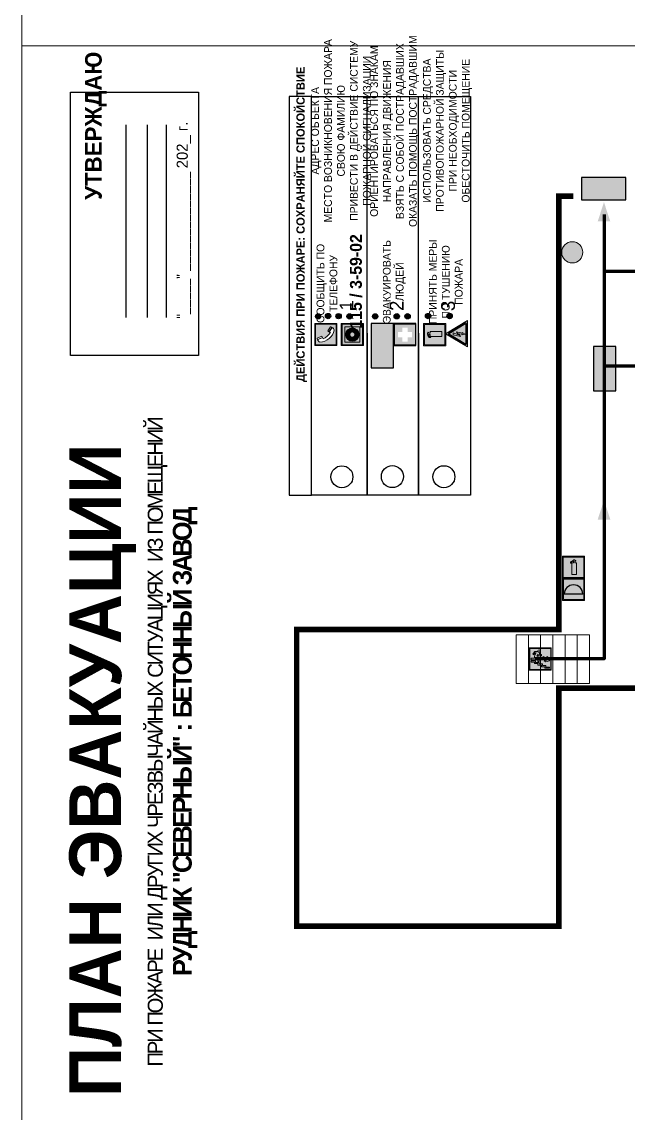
# Model space of a CAD drawing. Header units: millimetres. Extents: x 13114 to 67229, y 22859 to 38520.
# Drawn here: x 21963.4 to 22182.2, y 35564.6 to 35958.3 of the extents above; entities that cross this region are included whole.
import ezdxf

# ---------------------------------------------------------------- set-up
doc = ezdxf.new("R2010")
doc.units = ezdxf.units.MM
doc.layers.add('План_Штампы', color=7, linetype='Continuous')
doc.styles.add('обычный', font='arial.ttf')

# ---------------------------------------------------------------- blocks, each defined once
blk = doc.blocks.new('A$C7B4425F7')
at = {"true_color": 0xffffff}
blk.add_hatch(color=7, dxfattribs=at).paths.add_polyline_path([(0, 0), (-16, 0), (-16, -8), (0, -8)])
h = blk.add_hatch(color=126)
h.paths.add_polyline_path([(-0.2, -0.2), (-15.8, -0.2), (-15.8, -7.8), (-0.2, -7.8)])
h.paths.add_polyline_path([(-11.76, -2.03), (-11.76, -3.66), (-11.17, -3.66, -0.568275), (-11.17, -6.18), (-12.58, -6.18), (-12.58, -2.03)], flags=16)
h.paths.add_polyline_path([(-13.33, -4.12, -0.495768), (-13.59, -6.18), (-15.03, -6.18), (-15.03, -2.03), (-13.59, -2.03, -0.487973)], flags=16)
h.paths.add_polyline_path([(-10.25, -2.03), (-9.48, -2.03), (-9.48, -6.18), (-10.25, -6.18)], flags=16)
h.paths.add_polyline_path([(-13.84, -3.69), (-14.24, -3.69), (-14.24, -3.03), (-13.9, -3.03, -0.692621)], flags=0)
h.paths.add_polyline_path([(-9.15, -2.03), (-8.4, -2.03), (-8.04, -3.07), (-7.68, -2.03), (-6.93, -2.03), (-7.64, -4.1), (-6.93, -6.18), (-7.68, -6.18), (-8.04, -5.14), (-8.4, -6.18), (-9.15, -6.18), (-8.44, -4.1)], flags=16)
h.paths.add_polyline_path([(-11.76, -4.46), (-11.42, -4.46, -0.692621), (-11.36, -5.12), (-11.76, -5.12)], flags=0)
h.paths.add_polyline_path([(-13.9, -5.2), (-14.24, -5.2), (-14.24, -4.55), (-13.84, -4.55, -0.708038)], flags=0)
edge = h.paths.add_edge_path(flags=16)
edge.add_ellipse((-5.51, -4.08), major_axis=(0, 2.05), ratio=0.586184, start_angle=0, end_angle=360)
edge = h.paths.add_edge_path(flags=0)
edge.add_ellipse((-5.51, -4.08), major_axis=(0, 1.14), ratio=0.454828, start_angle=0, end_angle=360)
h.paths.add_polyline_path([(-4.13, -4.96, 0.377264), (-3.48, -4.52, 0.0555), (-3.16, -2.03), (-1.66, -2.03), (-1.66, -4.96), (-0.96, -4.96), (-0.96, -7.01), (-1.75, -7.01), (-1.75, -6.18), (-3.3, -6.18), (-3.3, -7.02), (-4.13, -7.02)], flags=16)
h.paths.add_polyline_path([(-2.73, -2.91), (-2.28, -2.91), (-2.28, -4.96), (-3.05, -4.96, 0.079136)], flags=0)
at = {"color": 126}
blk.add_lwpolyline([(-16, -8), (0, -8), (0, 0), (-16, 0)], close=True, dxfattribs=at)
blk = doc.blocks.new('вниз')
at = {"lineweight": 0, "true_color": 0xffffff}
h = blk.add_hatch(color=7, dxfattribs=at)
h.dxf.hatch_style = 1
h.paths.add_polyline_path([(40994.51, -4472.22), (40986.51, -4472.22), (40986.51, -4480.22), (40994.51, -4480.22)])
h.paths.add_polyline_path([(40994.31, -4472.42), (40994.31, -4480.01), (40986.71, -4480.01), (40986.71, -4472.42)], flags=16)
h.paths.add_polyline_path([(40988.43, -4473.53), (40989.43, -4473.53), (40990.19, -4473.96), (40990.19, -4474.6), (40991, -4474.6), (40991, -4475.06), (40989.73, -4475.06), (40989.73, -4474.46), (40989.3, -4475.18), (40990.17, -4475.7), (40990.17, -4477.11), (40989.63, -4477.11), (40989.63, -4476.01), (40988.94, -4475.59), (40988.94, -4476.46), (40988.94, -4476.46), (40987.47, -4476.46), (40987.26, -4476.46), (40987.26, -4475.92), (40988.4, -4475.92), (40988.4, -4475.2), (40989.1, -4473.99), (40988.66, -4473.99), (40988.24, -4474.7), (40987.86, -4474.47), (40988.41, -4473.56)], flags=0)
h.paths.add_polyline_path([(40990.55, -4473.29, -1), (40989.69, -4473.29, -1)], flags=0)
h.paths.add_polyline_path([(40988.85, -4476.89), (40988.85, -4477.43), (40990.1, -4477.43), (40990.1, -4477.99), (40991.34, -4477.99), (40991.34, -4478.54), (40992.59, -4478.54), (40992.59, -4479.09), (40993.83, -4479.09), (40993.83, -4479.52), (40992.17, -4479.52), (40992.17, -4478.97), (40990.91, -4478.97), (40990.91, -4478.41), (40989.68, -4478.41), (40989.68, -4477.86), (40988.43, -4477.86), (40988.43, -4477.31), (40987.6, -4477.31), (40987.18, -4477.31), (40987.18, -4476.89)], flags=0)
h.paths.add_polyline_path([(40991.61, -4475.33), (40993.12, -4476.2), (40992.9, -4475.27), (40993.48, -4475.6), (40993.83, -4476.88), (40992.56, -4477.22), (40991.97, -4476.88), (40992.9, -4476.61), (40991.38, -4475.74), (40991.58, -4475.39)], flags=0)
h.paths.add_polyline_path([(40990.19, -4473.96), (40989.43, -4473.53), (40988.43, -4473.53), (40988.41, -4473.56), (40987.86, -4474.47), (40988.24, -4474.7), (40988.66, -4473.99), (40989.1, -4473.99), (40988.4, -4475.2), (40988.4, -4475.92), (40987.26, -4475.92), (40987.26, -4476.46), (40987.47, -4476.46), (40988.94, -4476.46), (40988.94, -4476.27), (40988.94, -4475.59), (40989.63, -4476.01), (40989.63, -4477.11), (40990.17, -4477.11), (40990.17, -4475.7), (40989.3, -4475.18), (40989.73, -4474.46), (40989.73, -4475.06), (40991, -4475.06), (40991, -4474.6), (40990.19, -4474.6)], flags=0)
h.paths.add_polyline_path([(40990.55, -4473.29, 1), (40989.69, -4473.29, 1)], flags=0)
h.paths.add_polyline_path([(40991.61, -4475.33), (40991.58, -4475.39), (40991.38, -4475.74), (40992.9, -4476.61), (40991.97, -4476.88), (40992.56, -4477.22), (40993.83, -4476.88), (40993.48, -4475.6), (40992.9, -4475.27), (40993.12, -4476.2)], flags=0)
h.paths.add_polyline_path([(40990.1, -4477.43), (40988.85, -4477.43), (40988.85, -4476.89), (40987.18, -4476.89), (40987.18, -4477.31), (40987.6, -4477.31), (40988.43, -4477.31), (40988.43, -4477.86), (40989.68, -4477.86), (40989.68, -4478.41), (40990.91, -4478.41), (40990.91, -4478.97), (40992.17, -4478.97), (40992.17, -4479.52), (40993.83, -4479.52), (40993.83, -4479.09), (40992.59, -4479.09), (40992.59, -4478.54), (40991.34, -4478.54), (40991.34, -4477.99), (40990.1, -4477.99)], flags=0)
at = {"lineweight": 0}
h = blk.add_hatch(color=126, dxfattribs=at)
h.dxf.hatch_style = 1
h.paths.add_polyline_path([(40994.31, -4472.42), (40986.71, -4472.42), (40986.71, -4480.01), (40994.31, -4480.01)])
h.paths.add_polyline_path([(40988.43, -4473.53), (40989.43, -4473.53), (40990.19, -4473.96), (40990.19, -4474.6), (40991, -4474.6), (40991, -4475.06), (40989.73, -4475.06), (40989.73, -4474.46), (40989.3, -4475.18), (40990.17, -4475.7), (40990.17, -4477.11), (40989.63, -4477.11), (40989.63, -4476.01), (40988.94, -4475.59), (40988.94, -4476.46), (40988.94, -4476.46), (40987.47, -4476.46), (40987.26, -4476.46), (40987.26, -4475.92), (40988.4, -4475.92), (40988.4, -4475.2), (40989.1, -4473.99), (40988.66, -4473.99), (40988.24, -4474.7), (40987.86, -4474.47), (40988.41, -4473.56)], flags=16)
h.paths.add_polyline_path([(40990.55, -4473.29, -1), (40989.69, -4473.29, -1)], flags=16)
h.paths.add_polyline_path([(40988.85, -4476.89), (40988.85, -4477.43), (40990.1, -4477.43), (40990.1, -4477.99), (40991.34, -4477.99), (40991.34, -4478.54), (40992.59, -4478.54), (40992.59, -4479.09), (40993.83, -4479.09), (40993.83, -4479.52), (40992.17, -4479.52), (40992.17, -4478.97), (40990.91, -4478.97), (40990.91, -4478.41), (40989.68, -4478.41), (40989.68, -4477.86), (40988.43, -4477.86), (40988.43, -4477.31), (40987.6, -4477.31), (40987.18, -4477.31), (40987.18, -4476.89)], flags=16)
h.paths.add_polyline_path([(40991.61, -4475.33), (40993.12, -4476.2), (40992.9, -4475.27), (40993.48, -4475.6), (40993.83, -4476.88), (40992.56, -4477.22), (40991.97, -4476.88), (40992.9, -4476.61), (40991.38, -4475.74), (40991.58, -4475.39)], flags=16)
at = {"lineweight": 0, "true_color": 0xffffff}
h = blk.add_hatch(color=7, dxfattribs=at)
h.dxf.hatch_style = 1
h.paths.add_polyline_path([(40989.73, -4474.46), (40989.73, -4475.06), (40991, -4475.06), (40991, -4474.6), (40990.19, -4474.6), (40990.19, -4473.96), (40989.43, -4473.53), (40988.43, -4473.53), (40988.41, -4473.56), (40987.86, -4474.47), (40988.24, -4474.7), (40988.66, -4473.99), (40989.1, -4473.99), (40988.4, -4475.2), (40988.4, -4475.92), (40987.26, -4475.92), (40987.26, -4476.46), (40987.47, -4476.46), (40988.94, -4476.46), (40988.94, -4475.59), (40989.63, -4476.01), (40989.63, -4477.11), (40990.17, -4477.11), (40990.17, -4475.7), (40989.3, -4475.18)])
h.paths.add_polyline_path([(40989.69, -4473.29, 1), (40990.55, -4473.29, 1)])
h.paths.add_polyline_path([(40991.61, -4475.33), (40991.58, -4475.39), (40991.38, -4475.74), (40992.9, -4476.61), (40991.97, -4476.88), (40992.56, -4477.22), (40993.83, -4476.88), (40993.48, -4475.6), (40992.9, -4475.27), (40993.12, -4476.2)])
h.paths.add_polyline_path([(40990.1, -4477.43), (40988.85, -4477.43), (40988.85, -4476.89), (40987.18, -4476.89), (40987.18, -4477.31), (40987.6, -4477.31), (40988.43, -4477.31), (40988.43, -4477.86), (40989.68, -4477.86), (40989.68, -4478.41), (40990.91, -4478.41), (40990.91, -4478.97), (40992.17, -4478.97), (40992.17, -4479.52), (40993.83, -4479.52), (40993.83, -4479.09), (40992.59, -4479.09), (40992.59, -4478.54), (40991.34, -4478.54), (40991.34, -4477.99), (40990.1, -4477.99)])
at = {"color": 126, "lineweight": 0}
for points in [[(40986.51, -4472.22), (40994.51, -4472.22), (40994.51, -4480.22), (40986.51, -4480.22)], [(40986.71, -4472.42), (40994.31, -4472.42), (40994.31, -4480.01), (40986.71, -4480.01)]]:
    blk.add_lwpolyline(points, close=True, dxfattribs=at)
for points in [[(40987.47, -4476.46), (40987.26, -4476.46), (40987.26, -4475.92), (40988.4, -4475.92), (40988.4, -4475.2), (40989.1, -4473.99), (40988.66, -4473.99), (40988.24, -4474.7), (40987.86, -4474.47), (40988.41, -4473.56), (40988.43, -4473.53), (40989.43, -4473.53), (40990.19, -4473.96), (40990.19, -4474.6), (40991, -4474.6), (40991, -4475.06), (40989.73, -4475.06), (40989.73, -4474.46), (40989.3, -4475.18), (40990.17, -4475.7), (40990.17, -4477.11), (40989.63, -4477.11), (40989.63, -4476.01), (40988.94, -4475.59), (40988.94, -4476.46)], [(40987.47, -4476.46), (40988.94, -4476.46), (40988.94, -4476.27)], [(40991.58, -4475.39), (40991.38, -4475.74), (40992.9, -4476.61), (40991.97, -4476.88), (40992.56, -4477.22), (40993.83, -4476.88), (40993.48, -4475.6), (40992.9, -4475.27), (40993.12, -4476.2), (40991.61, -4475.33), (40991.58, -4475.39)], [(40987.6, -4477.31), (40987.18, -4477.31), (40987.18, -4476.89), (40988.85, -4476.89), (40988.85, -4477.43), (40990.1, -4477.43), (40990.1, -4477.99), (40991.34, -4477.99), (40991.34, -4478.54), (40992.59, -4478.54), (40992.59, -4479.09), (40993.83, -4479.09), (40993.83, -4479.52), (40992.17, -4479.52), (40992.17, -4478.97), (40990.91, -4478.97), (40990.91, -4478.41), (40989.68, -4478.41), (40989.68, -4477.86), (40988.43, -4477.86), (40988.43, -4477.31), (40987.6, -4477.31)]]:
    blk.add_lwpolyline(points, dxfattribs=at)
blk.add_circle((40990.12, -4473.29), 0.432, dxfattribs=at)
blk = doc.blocks.new('A$C32E8229D')
at = {"true_color": 0xffffff}
blk.add_hatch(color=7, dxfattribs=at).paths.add_polyline_path([(0, 0), (0, -8), (16, -8), (16, 0)])
h = blk.add_hatch(color=126)
h.paths.add_polyline_path([(0.2, -0.2), (15.8, -0.2), (15.8, -7.8), (0.2, -7.8)])
h.paths.add_polyline_path([(13.49, -2.05), (12.08, -2.05), (11.37, -2.63, 0.162397), (11.29, -2.84), (11.29, -3.63), (10.35, -3.63), (10.35, -4.05), (11.68, -4.05), (11.68, -3.48), (12.26, -4.28), (11.29, -5.1), (11.29, -6.78), (11.85, -6.78), (11.85, -5.44), (12.8, -4.64), (12.8, -5.94), (14.46, -5.94), (14.46, -5.39), (13.45, -5.39), (13.45, -3.97), (12.46, -2.59), (13.15, -2.59), (13.69, -3.34), (14.18, -3)], flags=16)
h.paths.add_polyline_path([(10.74, -1.82, 1), (11.8, -1.82, 1)], flags=16)
h.paths.add_polyline_path([(9.39, -3.59), (5.99, -3.59), (6.56, -3.03), (5.91, -3.03), (5.1, -3.83), (5.91, -4.64), (6.56, -4.64), (5.99, -4.09), (9.39, -4.09)], flags=16)
h.paths.add_polyline_path([(4.29, -1.08), (1.72, -1.08), (1.72, -6.6), (4.29, -6.6)], flags=16)
at = {"color": 126}
blk.add_lwpolyline([(16, -8), (0, -8), (0, 0), (16, 0)], close=True, dxfattribs=at)
blk = doc.blocks.new('A$C7B8C2D5B')
at = {"lineweight": 0}
h = blk.add_hatch(color=5, dxfattribs=at)
h.dxf.hatch_style = 1
h.paths.add_polyline_path([(1.4, -3.02, 1), (-2.11, -3.02, 1)])
at = {"color": 5, "lineweight": 0}
blk.add_circle((-0.36, -3.02), 1.75, dxfattribs=at)
blk = doc.blocks.new('A$C1E1F2D43')
at = {"true_color": 0xffffff}
blk.add_hatch(color=7, dxfattribs=at).paths.add_polyline_path([(8, 0), (0, 0), (0, -8), (8, -8)])
h = blk.add_hatch(color=242)
h.paths.add_polyline_path([(0.32, -0.32), (0.32, -7.68), (7.68, -7.68), (7.68, -0.32)])
h.paths.add_polyline_path([(7.35, -5.71), (0.65, -5.71, -1)], flags=16)
at = {"color": 242, "lineweight": 5}
for p, q in [((0, 0), (8, 0)), ((0, -8), (0, 0)), ((0, 0), (8, 0)), ((8, -8), (8, 0)), ((0, -8), (8, -8))]:
    blk.add_line(p, q, dxfattribs=at)
at = {"color": 242}
blk.add_line((7.35, -5.71), (0.65, -5.71), dxfattribs=at)
at = {"color": 242, "lineweight": 5}
blk.add_lwpolyline([(0.32, -0.32), (7.68, -0.32), (7.68, -7.68), (0.32, -7.68)], close=True, dxfattribs=at)
at = {"color": 242}
blk.add_arc((4, -5.71), 3.35, 0, 180, dxfattribs=at)
blk = doc.blocks.new('A$C3AD82952')
at = {"true_color": 0xf5f5ff}
h = blk.add_hatch(color=7, dxfattribs=at)
h.dxf.hatch_style = 1
h.paths.add_polyline_path([(8.21, 8.73, 0.414214), (7.89, 9.05), (7.22, 9.05), (7.22, 9.92), (7.59, 9.92, 1), (7.57, 10.36), (7.22, 10.36), (7.22, 10.6), (6.43, 10.6), (6.43, 10.36), (6.01, 10.36), (4.74, 9.59), (4.74, 8.69), (4.98, 8.73), (4.98, 9.26), (6.12, 9.91), (6.43, 9.91), (6.43, 9.05), (5.76, 9.05, 0.414214), (5.44, 8.73), (5.44, 2.2), (8.21, 2.2)], flags=0)
h.paths.add_polyline_path([(12.8, 12.8), (0, 12.8), (0, 0), (12.8, 0)])
h.paths.add_polyline_path([(0.51, 12.29), (12.29, 12.29), (12.29, 0.51), (0.51, 0.51)], flags=16)
h.paths.add_polyline_path([(4.74, 9.59), (6.01, 10.36), (6.43, 10.36), (6.43, 10.6), (7.22, 10.6), (7.22, 10.36), (7.59, 10.36, -0.94586), (7.59, 9.92), (7.22, 9.92), (7.22, 9.05), (7.89, 9.05, -0.414214), (8.21, 8.73), (8.21, 2.2), (5.44, 2.2), (5.44, 8.73, -0.414214), (5.76, 9.05), (6.43, 9.05), (6.43, 9.91), (6.12, 9.91), (4.98, 9.26), (4.98, 8.73), (4.74, 8.69)], flags=0)
h = blk.add_hatch(color=242)
h.dxf.hatch_style = 1
h.paths.add_polyline_path([(12.29, 12.29), (0.51, 12.29), (0.51, 0.51), (12.29, 0.51)])
h.paths.add_polyline_path([(4.74, 8.69), (4.74, 9.59), (6.01, 10.36), (6.43, 10.36), (6.43, 10.6), (7.22, 10.6), (7.22, 10.36), (7.59, 10.36, -0.94586), (7.59, 9.92), (7.22, 9.92), (7.22, 9.05), (7.89, 9.05, -0.414214), (8.21, 8.73), (8.21, 2.2), (5.44, 2.2), (5.44, 8.73, -0.414214), (5.76, 9.05), (6.43, 9.05), (6.43, 9.91), (6.12, 9.91), (4.98, 9.26), (4.98, 8.73)], flags=16)
h = blk.add_hatch(color=7, dxfattribs=at)
h.dxf.hatch_style = 1
h.paths.add_polyline_path([(8.21, 8.73, 0.414214), (7.89, 9.05), (7.22, 9.05), (7.22, 9.92), (7.59, 9.92, 1), (7.57, 10.36), (7.22, 10.36), (7.22, 10.6), (6.43, 10.6), (6.43, 10.36), (6.01, 10.36), (4.74, 9.59), (4.74, 8.69), (4.98, 8.73), (4.98, 9.26), (6.12, 9.91), (6.43, 9.91), (6.43, 9.05), (5.76, 9.05, 0.414214), (5.44, 8.73), (5.44, 2.2), (8.21, 2.2)])
at = {"color": 242, "lineweight": 5}
for p, q in [((0, 0), (0, 12.8)), ((0, 12.8), (12.8, 12.8)), ((12.8, 0), (12.8, 12.8)), ((6.01, 10.36), (4.74, 9.59)), ((4.74, 9.59), (4.74, 8.69)), ((4.74, 8.69), (4.98, 8.73)), ((4.98, 9.26), (6.12, 9.91)), ((4.98, 8.73), (4.98, 9.26)), ((5.44, 2.2), (5.44, 8.73)), ((5.76, 9.05), (6.43, 9.05)), ((6.01, 10.36), (6.43, 10.36)), ((6.12, 9.91), (6.43, 9.91)), ((7.22, 10.6), (6.43, 10.6)), ((6.43, 10.6), (6.43, 10.36)), ((6.43, 9.91), (6.43, 9.05)), ((7.22, 10.36), (7.22, 10.6)), ((7.59, 10.36), (7.22, 10.36)), ((7.22, 9.05), (7.22, 9.92)), ((7.59, 9.92), (7.22, 9.92)), ((7.89, 9.05), (7.22, 9.05)), ((8.21, 2.2), (8.21, 8.73)), ((0, 0), (12.8, 0)), ((5.44, 2.2), (8.21, 2.2))]:
    blk.add_line(p, q, dxfattribs=at)
blk.add_lwpolyline([(0.51, 12.29), (12.29, 12.29), (12.29, 0.51), (0.51, 0.51)], close=True, dxfattribs=at)
for centre, radius, start, end in [((5.76, 8.73), 0.32, 90, 180), ((7.58, 10.14), 0.223, 273.18746, 86.81254), ((7.89, 8.73), 0.32, 0, 90)]:
    blk.add_arc(centre, radius, start, end, dxfattribs=at)
blk = doc.blocks.new('A$C3E6D3DDE')
at = {"lineweight": 5}
h = blk.add_hatch(color=40, dxfattribs=at)
h.paths.add_polyline_path([(24.1, 1.45), (16.46, -11.35), (31.74, -11.35)])
h.paths.add_polyline_path([(24.09, -0.46), (30.03, -10.41), (18.14, -10.41)], flags=16)
h.paths.add_polyline_path([(24.54, -3.08), (23.41, -6.02), (25.13, -5.01), (24.33, -8.5), (24.82, -8.27), (23.79, -9.86), (23.4, -8.04), (23.8, -8.43), (24.04, -6.29), (22.39, -7.25), (23.44, -3.08)], flags=0)
h = blk.add_hatch(color=256, dxfattribs=at)
h.paths.add_polyline_path([(24.37, 0.03, 0.567511), (23.82, 0.03), (17.59, -10.4, 0.582454), (17.86, -10.88), (30.32, -10.88, 0.582149), (30.6, -10.4)])
h.paths.add_polyline_path([(24.09, -0.46), (18.14, -10.41), (30.03, -10.41)], flags=16)
h.paths.add_polyline_path([(24.54, -3.08), (23.41, -6.02), (25.13, -5.01), (24.33, -8.5), (24.82, -8.27), (23.79, -9.86), (23.4, -8.04), (23.8, -8.43), (24.04, -6.29), (22.39, -7.25), (23.44, -3.08)], flags=0)
h = blk.add_hatch(color=40, dxfattribs=at)
h.paths.add_polyline_path([(24.09, -0.46), (18.14, -10.41), (30.03, -10.41)])
h.paths.add_polyline_path([(24.82, -8.27), (23.79, -9.86), (23.4, -8.04), (23.8, -8.43), (24.04, -6.29), (22.39, -7.25), (23.44, -3.08), (24.54, -3.08), (23.41, -6.02), (25.13, -5.01), (24.33, -8.5)], flags=16)
at = {"color": 40, "lineweight": 5}
for p, q in [((16.46, -11.35), (24.1, 1.45)), ((24.1, 1.45), (31.74, -11.35))]:
    blk.add_line(p, q, dxfattribs=at)
at = {"lineweight": 5}
for p, q in [((17.59, -10.4), (23.82, 0.03)), ((24.37, 0.03), (30.6, -10.4)), ((18.14, -10.41), (24.09, -0.46)), ((23.44, -3.08), (22.39, -7.25)), ((22.39, -7.25), (24.04, -6.29)), ((23.41, -6.02), (24.54, -3.08)), ((25.13, -5.01), (23.41, -6.02)), ((24.54, -3.08), (23.44, -3.08)), ((24.04, -6.29), (23.8, -8.43)), ((24.09, -0.46), (30.03, -10.41)), ((24.33, -8.5), (25.13, -5.01)), ((17.86, -10.88), (30.32, -10.88)), ((18.14, -10.41), (30.03, -10.41)), ((23.8, -8.43), (23.4, -8.04)), ((23.4, -8.04), (23.79, -9.86)), ((23.79, -9.86), (24.82, -8.27)), ((24.82, -8.27), (24.33, -8.5))]:
    blk.add_line(p, q, dxfattribs=at)
at = {"color": 50, "lineweight": 5}
blk.add_line((31.74, -11.35), (16.46, -11.35), dxfattribs=at)
blk = doc.blocks.new('A$C456E1F9C')
at = {"lineweight": 5}
h = blk.add_hatch(color=242, dxfattribs=at)
h.paths.add_polyline_path([(0.51, -1.47), (0.51, -13.26), (12.29, -13.26), (12.29, -1.47)])
h.paths.add_polyline_path([(5.42, -4.95, -0.254479), (4.78, -5.4), (3.52, -2.53, -0.209735), (4.23, -2.4)], flags=16)
h.paths.add_polyline_path([(8.53, -8.6), (10.87, -10.17), (10.54, -10.76), (8.03, -9.13, -0.192251)], flags=16)
h.paths.add_polyline_path([(4.61, -5.49, 0.005518), (3.87, -5.72, 0.128647), (7.49, -10.01, 0.00809), (7.83, -9.33), (10.47, -10.97, -0.16736), (8.99, -12.25, -0.327862), (1.95, -3.95, -0.166952), (3.36, -2.62)], flags=16)
at = {"color": 242, "lineweight": 5}
for p, q in [((0, -13.77), (0, -0.97)), ((12.8, -0.97), (0, -0.97)), ((4.61, -5.49), (3.36, -2.62)), ((3.52, -2.53), (4.78, -5.4)), ((4.23, -2.4), (5.42, -4.95)), ((12.8, -13.77), (12.8, -0.97)), ((7.83, -9.33), (10.47, -10.97)), ((8.03, -9.13), (10.54, -10.76)), ((10.81, -10.12), (8.53, -8.6)), ((10.54, -10.76), (10.8, -10.3)), ((10.8, -10.3), (10.81, -10.12)), ((0, -13.77), (12.8, -13.77))]:
    blk.add_line(p, q, dxfattribs=at)
blk.add_lwpolyline([(0.51, -1.47), (12.29, -1.47), (12.29, -13.26), (0.51, -13.26)], close=True, dxfattribs=at)
for centre, radius, start, end in [((4.59, -5.34), 2.99, 114.28453, 152.19739), ((11.12, -3.31), 9.19, 183.99153, 256.60086), ((4.02, -3.27), 0.891, 76.32839, 123.70924), ((14.98, -39.1), 35.17, 107.14873, 108.41345), ((13.86, -0.94), 11.08, 205.55365, 234.87622), ((4.68, -4.59), 0.824, 276.9621, 334.07228), ((-13.31, 0.8), 23.44, 332.54871, 334.40268), ((8.94, -9.5), 0.989, 114.40924, 157.93883), ((7.87, -9.46), 3, 291.92908, 329.9329)]:
    blk.add_arc(centre, radius, start, end, dxfattribs=at)
blk = doc.blocks.new('A$C54414219')
at = {"true_color": 0xffffff}
h = blk.add_hatch(color=7, dxfattribs=at)
h.paths.add_polyline_path([(2.39, -9.45), (2.39, -18.3), (11.23, -18.3), (11.23, -9.45)], flags=0)
h.paths.add_polyline_path([(10.71, -13.87, -1), (2.92, -13.87, -1)], flags=0)
h.paths.add_polyline_path([(8.3, -13.87, -1), (5.33, -13.87, -1)], flags=0)
h.paths.add_polyline_path([(0.41, -7.47), (0.41, -20.27), (13.21, -20.27), (13.21, -7.47)])
h.paths.add_polyline_path([(0.92, -19.77), (12.71, -19.77), (12.71, -7.98), (0.92, -7.98)], flags=16)
h.paths.add_polyline_path([(11.23, -9.45), (11.23, -18.3), (2.39, -18.3), (2.39, -9.45)], flags=0)
at = {"lineweight": 5}
h = blk.add_hatch(color=242, dxfattribs=at)
h.paths.add_polyline_path([(12.71, -7.98), (0.92, -7.98), (0.92, -19.77), (12.71, -19.77)])
h.paths.add_polyline_path([(11.23, -18.3), (2.39, -18.3), (2.39, -9.45), (11.23, -9.45)], flags=16)
h.paths.add_polyline_path([(10.71, -13.87, -1), (2.92, -13.87, -1)], flags=0)
h.paths.add_polyline_path([(8.3, -13.87, -1), (5.33, -13.87, -1)], flags=0)
at = {"true_color": 0xffffff}
h = blk.add_hatch(color=7, dxfattribs=at)
h.paths.add_polyline_path([(2.39, -9.45), (2.39, -18.3), (11.23, -18.3), (11.23, -9.45)])
h.paths.add_polyline_path([(10.71, -13.87, -1), (2.92, -13.87, -1)], flags=16)
h.paths.add_polyline_path([(8.3, -13.87, -1), (5.33, -13.87, -1)], flags=0)
at = {"lineweight": 5}
h = blk.add_hatch(color=242, dxfattribs=at)
h.paths.add_polyline_path([(2.92, -13.87, 1), (10.71, -13.87, 1)])
h.paths.add_polyline_path([(8.3, -13.87, -1), (5.33, -13.87, -1)], flags=16)
at = {"color": 242, "lineweight": 5}
for p, q in [((0.41, -20.27), (0.41, -7.47)), ((0.41, -7.47), (13.21, -7.47)), ((0.41, -7.47), (13.21, -7.47)), ((13.21, -20.27), (13.21, -7.47)), ((0.41, -20.27), (13.21, -20.27))]:
    blk.add_line(p, q, dxfattribs=at)
for points in [[(0.92, -7.98), (12.71, -7.98), (12.71, -19.77), (0.92, -19.77)], [(2.39, -9.45), (11.23, -9.45), (11.23, -18.3), (2.39, -18.3)]]:
    blk.add_lwpolyline(points, close=True, dxfattribs=at)
for radius in [3.89, 1.49]:
    blk.add_circle((6.81, -13.87), radius, dxfattribs=at)
blk = doc.blocks.new('A$C18900ED3')
h = blk.add_hatch(color=126)
h.paths.add_polyline_path([(-0.18, -0.18), (-7.02, -0.18), (-7.02, -7.02), (-0.18, -7.02)])
h.paths.add_polyline_path([(-5.89, -4.46), (-5.89, -2.77), (-4.46, -2.77), (-4.46, -1.31), (-2.77, -1.31), (-2.77, -2.77), (-1.33, -2.77), (-1.33, -4.46), (-2.77, -4.46), (-2.77, -5.89), (-4.46, -5.89), (-4.46, -4.46)], flags=16)
at = {"color": 126}
for p, q in [((-7.2, 0), (-7.2, -7.2)), ((0, 0), (-7.2, 0)), ((0, -7.2), (0, 0)), ((-7.02, -7.02), (-7.02, -0.18)), ((-7.02, -0.18), (-0.18, -0.18)), ((-0.18, -0.18), (-0.18, -7.02)), ((-0.18, -7.02), (-7.02, -7.02)), ((-7.2, -7.2), (0, -7.2))]:
    blk.add_line(p, q, dxfattribs=at)

msp = doc.modelspace()

# ---------------------------------------------------------------- hatches: boundary and pattern name
at = {"lineweight": 0}
h = msp.add_hatch(color=256, dxfattribs=at)
h.dxf.hatch_style = 1
h.paths.add_polyline_path([(22070.33, 35851.11, 1), (22070.33, 35853.04, 1)])
h = msp.add_hatch(color=256, dxfattribs=at)
h.dxf.hatch_style = 1
h.paths.add_polyline_path([(22073.91, 35851.22, 1), (22073.91, 35853.15, 1)])
h = msp.add_hatch(color=256, dxfattribs=at)
h.dxf.hatch_style = 1
h.paths.add_polyline_path([(22077.72, 35851.18, 1), (22077.72, 35853.11, 1)])
h = msp.add_hatch(color=256, dxfattribs=at)
h.dxf.hatch_style = 1
h.paths.add_polyline_path([(22081.65, 35851.1, 1), (22081.65, 35853.03, 1)])
h = msp.add_hatch(color=256, dxfattribs=at)
h.dxf.hatch_style = 1
h.paths.add_polyline_path([(22090.92, 35851.11, 1), (22090.92, 35853.04, 1)])
h = msp.add_hatch(color=256, dxfattribs=at)
h.dxf.hatch_style = 1
h.paths.add_polyline_path([(22098.7, 35851.15, 1), (22098.7, 35853.08, 1)])
h = msp.add_hatch(color=256, dxfattribs=at)
h.dxf.hatch_style = 1
h.paths.add_polyline_path([(22102.6, 35851.14, 1), (22102.6, 35853.07, 1)])
h = msp.add_hatch(color=256, dxfattribs=at)
h.dxf.hatch_style = 1
h.paths.add_polyline_path([(22110.02, 35851.2, 1), (22110.02, 35853.13, 1)])
h = msp.add_hatch(color=256, dxfattribs=at)
h.dxf.hatch_style = 1
h.paths.add_polyline_path([(22117.79, 35851.2, 1), (22117.79, 35853.14, 1)])

# ---------------------------------------------------------------- linework, layer by layer
at = {"color": 5, "lineweight": 0}
for points in [[(21963.37, 35949.67), (22563.37, 35949.67), (22563.37, 36344.67), (21963.37, 36344.67)], [(21963.37, 35554.67), (22563.37, 35554.67), (22563.37, 35949.67), (21963.37, 35949.67)]]:
    msp.add_lwpolyline(points, close=True, dxfattribs=at)
for points in [[(21980.96, 35837.9), (21980.96, 35932.9), (22027.17, 35932.9), (22027.17, 35837.9)], [(22067.97, 35787.57), (22067.97, 35931.34), (22059.92, 35931.34), (22059.92, 35787.57)], [(22067.97, 35787.57), (22067.97, 35931.34), (22125.37, 35931.34), (22125.37, 35787.57)]]:
    msp.add_lwpolyline(points, close=True)
for points in [[(22087.97, 35845.99), (22087.97, 35787.57), (22087.97, 35931.34)], [(22106.54, 35845.99), (22106.54, 35787.57), (22106.54, 35931.34)], [(22001.01, 35851.65), (22001.01, 35921.18)], [(22008.77, 35851.65), (22008.77, 35921.18)], [(22015.56, 35851.65), (22015.56, 35921.18)]]:
    msp.add_lwpolyline(points)
at = {"lineweight": 100, "const_width": 2}
for points in [[(22157.23, 35718.97), (22157.23, 35632.06), (22062.58, 35632.06), (22062.58, 35739.1), (22157.23, 35739.1), (22157.23, 35895.44), (22162.48, 35895.44)], [(22406.53, 35858.76), (22406.53, 35739.1), (22225.52, 35739.1), (22225.52, 35717.97), (22157.23, 35717.97)]]:
    msp.add_lwpolyline(points, dxfattribs=at)
at = {"color": 126, "lineweight": 100, "true_color": 0x008754}
for points in [[(22173.51, 35888.79), (22173.51, 35728.5), (22148.71, 35728.5)], [(22420.14, 35881.48), (22377.51, 35881.48), (22377.51, 35841.18), (22266.94, 35841.18), (22266.94, 35805.51), (22216.54, 35805.51), (22216.54, 35834.09), (22173.51, 35834.09)], [(22173.51, 35868.4), (22237.5, 35868.4)]]:
    msp.add_lwpolyline(points, dxfattribs=at)
at = {"lineweight": 0}
for points in [[(22141.79, 35737.23), (22146.2, 35737.23), (22146.2, 35719.59), (22141.79, 35719.59)], [(22146.2, 35737.23), (22150.61, 35737.23), (22150.61, 35719.59), (22146.2, 35719.59)], [(22150.61, 35737.23), (22155.02, 35737.23), (22155.02, 35719.59), (22150.61, 35719.59)], [(22155.02, 35737.23), (22159.44, 35737.23), (22159.44, 35719.59), (22155.02, 35719.59)], [(22159.44, 35737.23), (22163.85, 35737.23), (22163.85, 35719.59), (22159.44, 35719.59)], [(22163.85, 35737.23), (22168.26, 35737.23), (22168.26, 35719.59), (22163.85, 35719.59)]]:
    msp.add_lwpolyline(points, close=True, dxfattribs=at)
for centre, radius in [((22070.33, 35852.08), 0.966), ((22073.91, 35852.18), 0.966), ((22077.72, 35852.14), 0.966), ((22081.65, 35852.06), 0.966), ((22090.92, 35852.07), 0.966), ((22098.7, 35852.11), 0.966), ((22102.6, 35852.11), 0.966), ((22110.02, 35852.17), 0.966), ((22117.79, 35852.17), 0.966), ((22078.89, 35794.19), 3.98), ((22097.12, 35794.29), 3.98), ((22115.7, 35794.23), 3.98)]:
    msp.add_circle(centre, radius)
at = {"layer": 'План_Штампы', "color": 126, "true_color": 0x008754}
for points in [[(22175.79, 35886.31), (22171.24, 35886.32), (22173.49, 35893.29)], [(22175.79, 35778.76), (22171.24, 35778.77), (22173.5, 35785.74)]]:
    msp.add_solid(points, dxfattribs=at)

# ---------------------------------------------------------------- block references
for name, p, xscale, yscale, zscale in [('A$C7B8C2D5B', (22162.84, 35881.75), 2.177419353276491, 2.177419353276491, 2.177419353276491), ('A$C3AD82952', (22158.51, 35757.56), 0.625, 0.625, 0.625)]:
    msp.add_blockref(name, p, dxfattribs=dict(xscale=xscale, yscale=yscale, zscale=zscale))
at = {"rotation": 90}
for name, p, xscale, yscale, zscale in [('A$C3E6D3DDE', (22117.18, 35830.76), 0.625, 0.625, 0.625), ('A$C456E1F9C', (22068.51, 35841.52), 0.625, 0.625, 0.625), ('A$C54414219', (22074, 35841.26), 0.625, 0.625, 0.625), ('A$C18900ED3', (22097.64, 35849.52), 1.111111111007631, 1.111111111007631, 1.111111111007631), ('A$C3AD82952', (22116.38, 35841.47), 0.625, 0.625, 0.625)]:
    msp.add_blockref(name, p, dxfattribs=dict(at, xscale=xscale, yscale=yscale, zscale=zscale))
at = {"xscale": -1, "rotation": 90}
msp.add_blockref('A$C32E8229D', (22089.49, 35849.52), dxfattribs=at)
at = {"color": 1}
msp.add_blockref('A$C1E1F2D43', (22158.51, 35757.56), dxfattribs=at)
at = {"color": 126, "true_color": 0x008754}
msp.add_blockref('вниз', (-18840.02, 40204.66), dxfattribs=at)
at = {"layer": 'План_Штампы'}
msp.add_blockref('A$C7B4425F7', (22181.38, 35902.17), dxfattribs=at)
at = {"layer": 'План_Штампы', "color": 126, "true_color": 0x008754, "xscale": -1, "rotation": 90}
msp.add_blockref('A$C32E8229D', (22169.77, 35841.18), dxfattribs=at)

# ---------------------------------------------------------------- texts
at = {"lineweight": 0, "rotation": 90, "style": 'обычный'}
for s, insert, char_height, width, attachment_point in [('\\pi-8.4,l8.4,t8.4;{\\fProxima Nova Rg|b0|i0|c204|p2;ОРИЕНТИРОВАТЬСЯ ПО ЗНАКАМ \\PНАПРАВЛЕНИЯ ДВИЖЕНИЯ\\PВЗЯТЬ С СОБОЙ ПОСТРАДАВШИХ\\PОКАЗАТЬ ПОМОЩЬ ПОСТРАДАВШИМ}', (22097.93, 35918.88), 2.8, 126.6484, 5), ('\\pi-8.4,l8.4,t8.4;{\\fProxima Nova Rg|b0|i0|c204|p2;АДРЕС ОБЪЕКТА\\PМЕСТО ВОЗНИКНОВЕНИЯ ПОЖАРА \\PСВОЮ ФАМИЛИЮ\\PПРИВЕСТИ В ДЕЙСТВИЕ СИСТЕМУ \\PПОЖАРНОЙ СИГНАЛИЗАЦИИ}', (22078.96, 35919.03), 2.8, 126.6484, 5), ('\\pi-18,l18,t18;{\\fProxima Nova Rg|b1|i0|c204|p2;УТВЕРЖДАЮ\\H1.1997x; }', (21990.08, 35920.84), 6, 126.6484, 5), ('\\pi-8.4,l8.4,t8.4;{\\fProxima Nova Rg|b0|i0|c204|p2;ИСПОЛЬЗОВАТЬ СРЕДСТВА \\PПРОТИВОПОЖАРНОЙ ЗАЩИТЫ \\PПРИ НЕОБХОДИМОСТИ \\PОБЕСТОЧИТЬ ПОМЕЩЕНИЕ}', (22117, 35919.04), 2.8, 126.6484, 5), ('{\\fProxima Nova Rg|b1|i0|c204|p2;ДЕЙСТВИЯ ПРИ ПОЖАРЕ: СОХРАНЯЙТЕ СПОКОЙСТВИЕ\\H1.6644x; }', (22064.42, 35885.28), 3, 175.1736, 5), ('{\\fArial Narrow|b0|i0|c204|p34;"_____" ______________ \\fProxima Nova Rg|b0|i0|c204|p2;202_ г. }', (22021.84, 35886.8), 4, 78.6503, 5), ('{\\fProxima Nova Rg|b1|i0|c0|p2;\\H1.0714x;115 / 3-59-02\\H1.2822x; }', (22084.02, 35864.68), 4, 126.6484, 5), ('{\\fProxima Nova Rg|b0|i0|c204|p2;ЭВАКУИРОВАТЬ \\PЛЮДЕЙ}', (22097.84, 35864.56), 2.8, 126.6484, 5), ('{\\fProxima Nova Rg|b0|i0|c204|p2;ПРИНЯТЬ МЕРЫ \\PПО ТУШЕНИЮ \\PПОЖАРА}', (22116.42, 35864.52), 2.8, 126.6484, 5), ('{\\fProxima Nova Rg|b0|i0|c204|p2;СООБЩИТЬ ПО \\PТЕЛЕФОНУ}', (22073.52, 35863.95), 2.8, 126.6484, 5), ('{\\fProxima Nova Rg|b0|i0|c204|p2;1\\H1.1667x; }', (22080.58, 35856.06), 5, 126.6484, 5), ('{\\fProxima Nova Rg|b0|i0|c204|p2;2\\H1.1967x; }', (22098.67, 35855.9), 5, 126.6484, 5), ('{\\fProxima Nova Rg|b0|i0|c204|p2;3\\H1.1967x; }', (22117.24, 35855.84), 5, 126.6484, 5), ('{\\fProxima Nova Rg|b1|i0|c204|p2;ПЛАН ЭВАКУАЦИИ}', (21980.53, 35570.52), 18.7, 419.8066, 1)]:
    msp.add_mtext(s, dxfattribs=dict(at, insert=insert, char_height=char_height, width=width, attachment_point=attachment_point))
at = {"color": 0, "lineweight": 0, "insert": (22008.68, 35698.32), "char_height": 6.8, "width": 381.8334, "attachment_point": 5, "rotation": 90, "style": 'обычный'}
msp.add_mtext('{\\fArial Black|b1|i0|c204|p34;\\H2x;\\T0.85;  \\fArial Narrow|b0|i0|c204|p34;\\H0.8x;\\W0.9;\\P\\fProxima Nova Rg|b0|i0|c204|p2;\\H0.5x;\\W1;\\C256;ПРИ ПОЖАРЕ  ИЛИ ДРУГИХ ЧРЕЗВЫЧАЙНЫХ СИТУАЦИЯХ  ИЗ ПОМЕЩЕНИЙ \\fProxima Nova Rg|b1|i0|c204|p2;\\H1.25x;\\PРУДНИК "СЕВЕРНЫЙ" : БЕТОННЫЙ ЗАВОД}', dxfattribs=at)

doc.saveas('drawing.dxf')
